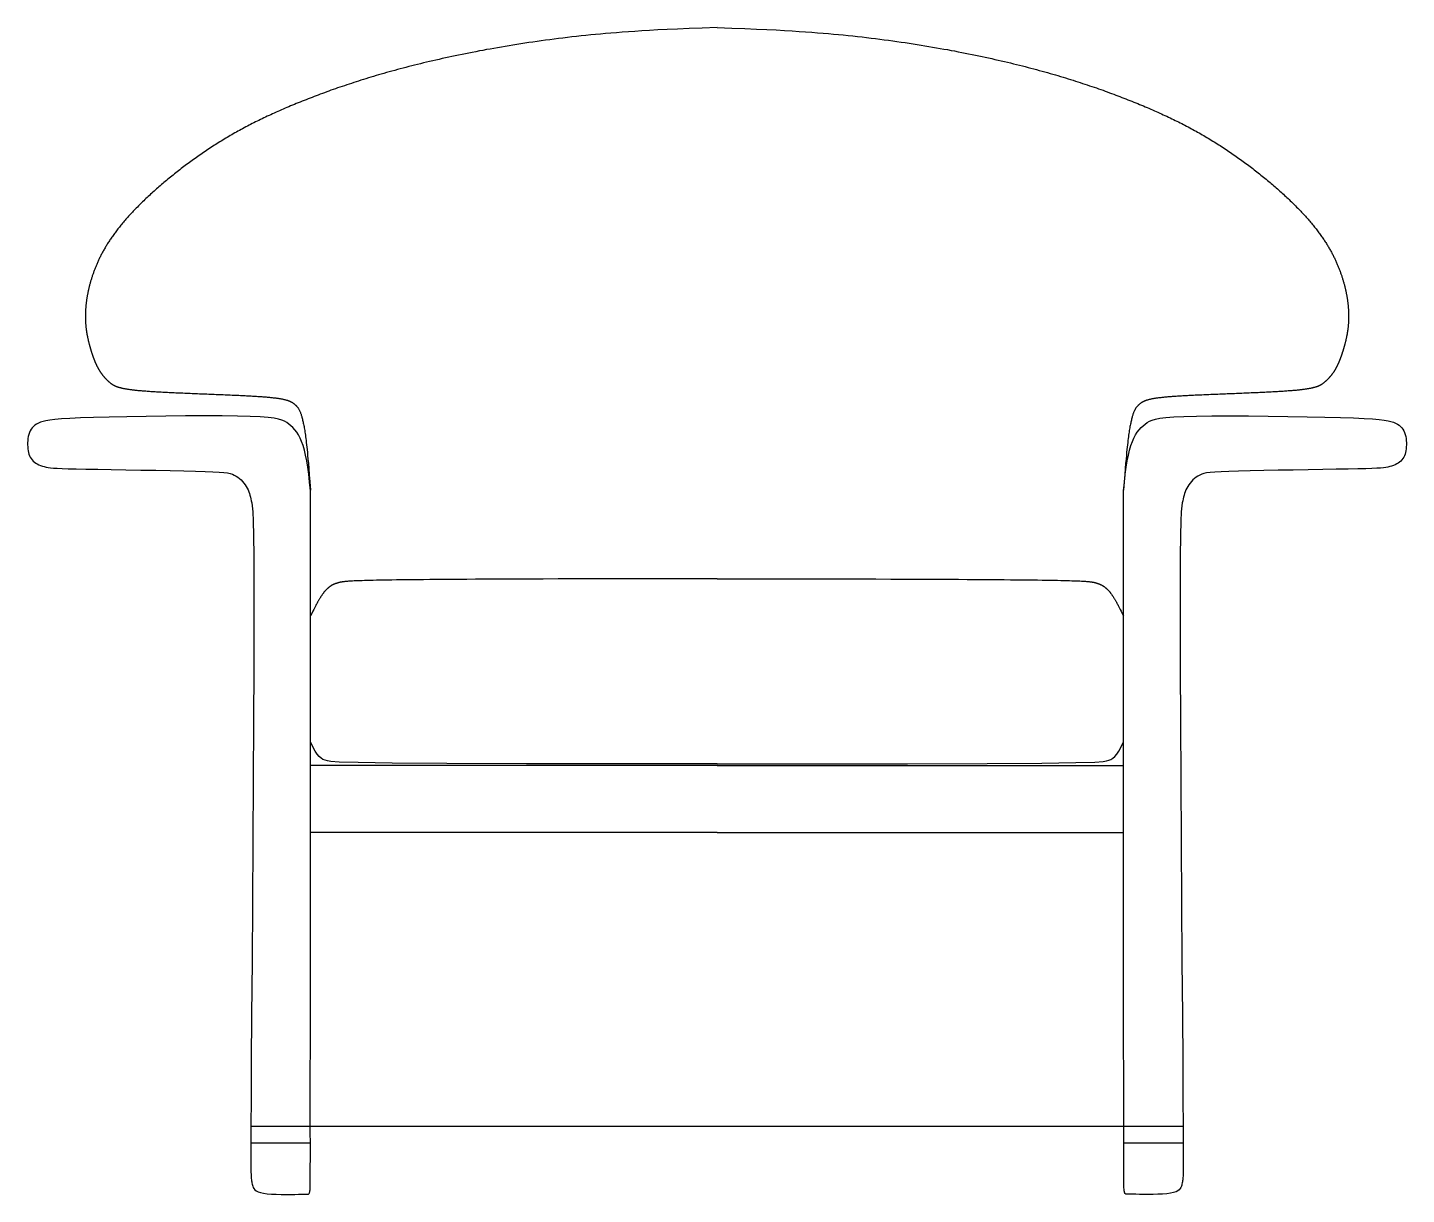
# Model space of a CAD drawing. Header units: millimetres. Extents: x 421 to 3085, y -1408 to 277.
# Drawn here: x 1976.9 to 2074.5, y -411.7 to -329.2 of the extents above; entities that cross this region are included whole.
import ezdxf

# ---------------------------------------------------------------- set-up
doc = ezdxf.new("R2010")
doc.units = ezdxf.units.MM

msp = doc.modelspace()

# ---------------------------------------------------------------- linework, layer by layer
at = {"color": 18, "true_color": 0x000000}
for p, q in [((2058.733, -406.943), (1992.712, -406.943)), ((1992.711, -408.091), (1996.923, -408.091)), ((2054.522, -408.091), (2058.734, -408.091))]:
    msp.add_line(p, q, dxfattribs=at)
at = {"color": 18, "linetype": 'Continuous', "true_color": 0x000000}
for points in [[(2025.717, -329.156), (2024.672, -329.19), (2023.742, -329.223), (2022.917, -329.257), (2022.182, -329.291), (2021.526, -329.324), (2020.937, -329.357), (2020.401, -329.39), (2019.908, -329.423), (2019.446, -329.455), (2019.011, -329.487), (2018.598, -329.518), (2018.206, -329.55), (2017.831, -329.582), (2017.47, -329.614), (2017.119, -329.647), (2016.776, -329.68), (2016.437, -329.714), (2016.103, -329.749), (2015.773, -329.785), (2015.447, -329.821), (2015.124, -329.859), (2014.806, -329.896), (2014.492, -329.935), (2014.181, -329.974), (2013.874, -330.014), (2013.57, -330.054), (2013.27, -330.095), (2012.974, -330.137), (2012.681, -330.179), (2012.391, -330.222), (2012.104, -330.265), (2011.821, -330.308), (2011.54, -330.352), (2011.263, -330.397), (2010.988, -330.442), (2010.716, -330.487), (2010.448, -330.532), (2010.182, -330.579), (2009.918, -330.625), (2009.657, -330.672), (2009.399, -330.718), (2009.143, -330.766), (2008.89, -330.813), (2008.639, -330.861), (2008.391, -330.909), (2008.145, -330.958), (2007.901, -331.006), (2007.66, -331.055), (2007.421, -331.104), (2007.184, -331.153), (2006.949, -331.203), (2006.717, -331.253), (2006.487, -331.303), (2006.259, -331.353), (2006.033, -331.403), (2005.81, -331.454), (2005.588, -331.505), (2005.369, -331.556), (2005.152, -331.607), (2004.936, -331.659), (2004.723, -331.71), (2004.512, -331.762), (2004.303, -331.814), (2004.096, -331.866), (2003.891, -331.919), (2003.687, -331.971), (2003.486, -332.024), (2003.286, -332.076), (2003.089, -332.129), (2002.893, -332.182), (2002.699, -332.236), (2002.507, -332.289), (2002.317, -332.342), (2002.128, -332.396), (2001.941, -332.45), (2001.756, -332.504), (2001.573, -332.557), (2001.391, -332.612), (2001.211, -332.666), (2001.033, -332.72), (2000.856, -332.774), (2000.681, -332.829), (2000.507, -332.883), (2000.335, -332.938), (2000.164, -332.992), (1999.995, -333.047), (1999.828, -333.102), (1999.662, -333.157), (1999.497, -333.212), (1999.334, -333.267), (1999.172, -333.322), (1999.012, -333.377), (1998.853, -333.432), (1998.695, -333.487), (1998.539, -333.542), (1998.383, -333.597), (1998.23, -333.652), (1998.077, -333.708), (1997.926, -333.763), (1997.776, -333.818), (1997.627, -333.873), (1997.479, -333.929), (1997.332, -333.984), (1997.187, -334.039), (1997.042, -334.094), (1996.899, -334.15), (1996.757, -334.205), (1996.616, -334.26), (1996.476, -334.315), (1996.337, -334.371), (1996.199, -334.426), (1996.062, -334.481), (1995.926, -334.537), (1995.791, -334.592), (1995.657, -334.648), (1995.524, -334.703), (1995.392, -334.759), (1995.26, -334.815), (1995.13, -334.87), (1995.001, -334.926), (1994.872, -334.982), (1994.744, -335.038), (1994.618, -335.094), (1994.492, -335.151), (1994.367, -335.207), (1994.242, -335.264), (1994.119, -335.32), (1993.996, -335.377), (1993.874, -335.434), (1993.753, -335.491), (1993.632, -335.549), (1993.512, -335.606), (1993.393, -335.664), (1993.275, -335.722), (1993.157, -335.78), (1993.04, -335.838), (1992.924, -335.897), (1992.808, -335.955), (1992.693, -336.014), (1992.579, -336.073), (1992.465, -336.133), (1992.352, -336.192), (1992.239, -336.252), (1992.127, -336.312), (1992.015, -336.373), (1991.904, -336.433), (1991.794, -336.494), (1991.684, -336.555), (1991.574, -336.617), (1991.465, -336.679), (1991.357, -336.741), (1991.249, -336.803), (1991.141, -336.866), (1991.034, -336.929), (1990.927, -336.993), (1990.82, -337.057), (1990.714, -337.121), (1990.608, -337.185), (1990.503, -337.25), (1990.398, -337.315), (1990.293, -337.381), (1990.189, -337.447), (1990.085, -337.513), (1989.981, -337.58), (1989.877, -337.647), (1989.774, -337.715), (1989.671, -337.783), (1989.568, -337.851), (1989.466, -337.92), (1989.364, -337.989), (1989.262, -338.059), (1989.16, -338.129), (1989.059, -338.199), (1988.957, -338.27), (1988.857, -338.341), (1988.756, -338.412), (1988.656, -338.484), (1988.556, -338.556), (1988.456, -338.628), (1988.357, -338.701), (1988.258, -338.774), (1988.16, -338.847), (1988.062, -338.921), (1987.964, -338.994), (1987.867, -339.068), (1987.77, -339.142), (1987.673, -339.217), (1987.577, -339.291), (1987.482, -339.366), (1987.387, -339.441), (1987.292, -339.516), (1987.198, -339.592), (1987.105, -339.667), (1987.012, -339.743), (1986.919, -339.818), (1986.827, -339.894), (1986.736, -339.97), (1986.645, -340.046), (1986.555, -340.122), (1986.465, -340.198), (1986.376, -340.274), (1986.288, -340.35), (1986.2, -340.426), (1986.113, -340.502), (1986.026, -340.578), (1985.941, -340.654), (1985.856, -340.73), (1985.771, -340.806), (1985.688, -340.882), (1985.605, -340.958), (1985.522, -341.034), (1985.441, -341.109), (1985.36, -341.185), (1985.28, -341.26), (1985.201, -341.335), (1985.123, -341.411), (1985.045, -341.486), (1984.969, -341.56), (1984.893, -341.635), (1984.818, -341.709), (1984.744, -341.783), (1984.67, -341.857), (1984.598, -341.931), (1984.527, -342.004), (1984.456, -342.078), (1984.386, -342.151), (1984.318, -342.223), (1984.25, -342.296), (1984.183, -342.368), (1984.117, -342.439), (1984.052, -342.511), (1983.988, -342.582), (1983.925, -342.653), (1983.863, -342.723), (1983.802, -342.793), (1983.742, -342.863), (1983.683, -342.932), (1983.625, -343.001), (1983.568, -343.07), (1983.512, -343.138), (1983.456, -343.206), (1983.402, -343.274), (1983.348, -343.341), (1983.296, -343.408), (1983.244, -343.475), (1983.193, -343.541), (1983.143, -343.607), (1983.094, -343.673), (1983.046, -343.739), (1982.999, -343.804), (1982.952, -343.868), (1982.906, -343.933), (1982.861, -343.997), (1982.817, -344.061), (1982.774, -344.125), (1982.731, -344.188), (1982.69, -344.251), (1982.649, -344.314), (1982.608, -344.376), (1982.569, -344.439), (1982.53, -344.501), (1982.492, -344.562), (1982.454, -344.624), (1982.418, -344.685), (1982.382, -344.746), (1982.347, -344.806), (1982.312, -344.867), (1982.278, -344.927), (1982.245, -344.987), (1982.212, -345.046), (1982.18, -345.106), (1982.149, -345.165), (1982.118, -345.224), (1982.088, -345.283), (1982.058, -345.341), (1982.029, -345.399), (1982.001, -345.457), (1981.973, -345.515), (1981.945, -345.573), (1981.919, -345.63), (1981.892, -345.688), (1981.866, -345.744), (1981.841, -345.801), (1981.817, -345.858), (1981.792, -345.914), (1981.769, -345.97), (1981.745, -346.026), (1981.722, -346.082), (1981.7, -346.138), (1981.678, -346.193), (1981.657, -346.249), (1981.635, -346.304), (1981.615, -346.359), (1981.595, -346.414), (1981.575, -346.468), (1981.555, -346.523), (1981.536, -346.577), (1981.517, -346.631), (1981.499, -346.685), (1981.481, -346.739), (1981.463, -346.792), (1981.446, -346.846), (1981.429, -346.899), (1981.413, -346.952), (1981.397, -347.005), (1981.381, -347.058), (1981.365, -347.111), (1981.35, -347.163), (1981.336, -347.215), (1981.321, -347.267), (1981.307, -347.319), (1981.293, -347.371), (1981.28, -347.423), (1981.267, -347.474), (1981.254, -347.525), (1981.242, -347.576), (1981.229, -347.627), (1981.218, -347.678), (1981.206, -347.728), (1981.195, -347.778), (1981.184, -347.828), (1981.174, -347.878), (1981.164, -347.928), (1981.154, -347.977), (1981.144, -348.027), (1981.135, -348.076), (1981.126, -348.125), (1981.118, -348.173), (1981.109, -348.222), (1981.101, -348.27), (1981.093, -348.318), (1981.086, -348.366), (1981.079, -348.413), (1981.072, -348.461), (1981.065, -348.508), (1981.059, -348.555), (1981.053, -348.601), (1981.048, -348.648), (1981.042, -348.694), (1981.037, -348.74), (1981.032, -348.786), (1981.028, -348.832), (1981.023, -348.877), (1981.019, -348.922), (1981.015, -348.967), (1981.012, -349.012), (1981.009, -349.056), (1981.006, -349.101), (1981.003, -349.145), (1981, -349.188), (1980.998, -349.232), (1980.996, -349.275), (1980.995, -349.318), (1980.993, -349.361), (1980.992, -349.403), (1980.991, -349.446), (1980.99, -349.488), (1980.99, -349.529), (1980.989, -349.571), (1980.989, -349.612), (1980.99, -349.653), (1980.99, -349.694), (1980.991, -349.734), (1980.992, -349.775), (1980.993, -349.815), (1980.994, -349.854), (1980.996, -349.894), (1980.997, -349.933), (1980.999, -349.972), (1981.002, -350.011), (1981.004, -350.049), (1981.006, -350.088), (1981.009, -350.126), (1981.012, -350.164), (1981.015, -350.201), (1981.019, -350.239), (1981.022, -350.276), (1981.026, -350.313), (1981.03, -350.349), (1981.034, -350.386), (1981.038, -350.422), (1981.042, -350.458), (1981.047, -350.494), (1981.051, -350.529), (1981.056, -350.564), (1981.061, -350.599), (1981.066, -350.634), (1981.071, -350.669), (1981.077, -350.704), (1981.082, -350.738), (1981.088, -350.772), (1981.093, -350.806), (1981.099, -350.839), (1981.105, -350.873), (1981.111, -350.906), (1981.118, -350.939), (1981.124, -350.972), (1981.13, -351.004), (1981.137, -351.037), (1981.143, -351.069), (1981.15, -351.101), (1981.157, -351.133), (1981.164, -351.164), (1981.171, -351.196), (1981.178, -351.227), (1981.185, -351.258), (1981.192, -351.289), (1981.199, -351.32), (1981.207, -351.351), (1981.214, -351.381), (1981.222, -351.411), (1981.229, -351.441), (1981.237, -351.471), (1981.244, -351.501), (1981.252, -351.53), (1981.26, -351.559), (1981.268, -351.589), (1981.275, -351.618), (1981.283, -351.646), (1981.291, -351.675), (1981.299, -351.704), (1981.307, -351.732), (1981.315, -351.76), (1981.323, -351.788), (1981.331, -351.816), (1981.339, -351.844), (1981.347, -351.871), (1981.355, -351.899), (1981.363, -351.926), (1981.371, -351.953), (1981.379, -351.98), (1981.387, -352.007), (1981.395, -352.034), (1981.403, -352.06), (1981.411, -352.086), (1981.419, -352.113), (1981.428, -352.139), (1981.436, -352.165), (1981.444, -352.191), (1981.452, -352.216), (1981.461, -352.242), (1981.469, -352.267), (1981.477, -352.292), (1981.486, -352.317), (1981.494, -352.342), (1981.503, -352.367), (1981.511, -352.392), (1981.52, -352.416), (1981.528, -352.441), (1981.537, -352.465), (1981.546, -352.489), (1981.554, -352.513), (1981.563, -352.537), (1981.572, -352.561), (1981.581, -352.585), (1981.59, -352.608), (1981.599, -352.631), (1981.608, -352.655), (1981.617, -352.678), (1981.626, -352.701), (1981.635, -352.724), (1981.644, -352.746), (1981.654, -352.769), (1981.663, -352.791), (1981.672, -352.814), (1981.682, -352.836), (1981.691, -352.858), (1981.701, -352.88), (1981.71, -352.902), (1981.72, -352.924), (1981.73, -352.945), (1981.74, -352.967), (1981.75, -352.988), (1981.76, -353.01), (1981.77, -353.031), (1981.78, -353.052), (1981.79, -353.073), (1981.8, -353.094), (1981.811, -353.114), (1981.821, -353.135), (1981.832, -353.155), (1981.842, -353.176), (1981.853, -353.196), (1981.864, -353.216), (1981.874, -353.236), (1981.885, -353.256), (1981.896, -353.276), (1981.907, -353.296), (1981.918, -353.316), (1981.93, -353.335), (1981.941, -353.355), (1981.952, -353.374), (1981.964, -353.393), (1981.976, -353.412), (1981.987, -353.431), (1981.999, -353.45), (1982.011, -353.469), (1982.023, -353.488), (1982.035, -353.506), (1982.047, -353.525), (1982.059, -353.543), (1982.071, -353.562), (1982.084, -353.58), (1982.096, -353.598), (1982.109, -353.616), (1982.121, -353.634), (1982.134, -353.651), (1982.147, -353.669), (1982.159, -353.686), (1982.172, -353.704), (1982.185, -353.721), (1982.198, -353.738), (1982.212, -353.755), (1982.225, -353.772), (1982.238, -353.789), (1982.251, -353.806), (1982.265, -353.822), (1982.278, -353.839), (1982.292, -353.855), (1982.306, -353.872), (1982.32, -353.888), (1982.333, -353.904), (1982.347, -353.92), (1982.361, -353.935), (1982.375, -353.951), (1982.39, -353.967), (1982.404, -353.982), (1982.418, -353.997), (1982.433, -354.013), (1982.447, -354.028), (1982.462, -354.043), (1982.476, -354.058), (1982.491, -354.072), (1982.506, -354.087), (1982.52, -354.101), (1982.535, -354.116), (1982.55, -354.13), (1982.565, -354.144), (1982.58, -354.158), (1982.595, -354.172), (1982.611, -354.186), (1982.626, -354.199), (1982.641, -354.213), (1982.657, -354.226), (1982.672, -354.239), (1982.688, -354.252), (1982.704, -354.265), (1982.719, -354.278), (1982.735, -354.291), (1982.751, -354.304), (1982.767, -354.316), (1982.783, -354.328), (1982.8, -354.341), (1982.816, -354.353), (1982.833, -354.365), (1982.849, -354.377), (1982.867, -354.388), (1982.884, -354.4), (1982.901, -354.411), (1982.919, -354.423), (1982.938, -354.434), (1982.956, -354.445), (1982.975, -354.456), (1982.995, -354.467), (1983.015, -354.478), (1983.035, -354.488), (1983.057, -354.499), (1983.078, -354.509), (1983.101, -354.52), (1983.124, -354.53), (1983.148, -354.54), (1983.172, -354.55), (1983.197, -354.56), (1983.224, -354.57), (1983.251, -354.579), (1983.278, -354.589), (1983.307, -354.598), (1983.337, -354.608), (1983.368, -354.617), (1983.4, -354.626), (1983.433, -354.635), (1983.467, -354.644), (1983.502, -354.653), (1983.538, -354.662), (1983.576, -354.671), (1983.614, -354.679), (1983.654, -354.688), (1983.696, -354.696), (1983.739, -354.705), (1983.783, -354.713), (1983.828, -354.721), (1983.875, -354.729), (1983.924, -354.737), (1983.974, -354.745), (1984.026, -354.753), (1984.079, -354.76), (1984.134, -354.768), (1984.191, -354.776), (1984.249, -354.783), (1984.309, -354.791), (1984.371, -354.798), (1984.435, -354.805), (1984.501, -354.812), (1984.568, -354.819), (1984.637, -354.826), (1984.709, -354.833), (1984.782, -354.84), (1984.858, -354.847), (1984.935, -354.854), (1985.015, -354.861), (1985.097, -354.867), (1985.181, -354.874), (1985.267, -354.88), (1985.355, -354.887), (1985.445, -354.893), (1985.538, -354.899), (1985.633, -354.906), (1985.73, -354.912), (1985.829, -354.918), (1985.93, -354.924), (1986.033, -354.93), (1986.138, -354.936), (1986.245, -354.942), (1986.354, -354.948), (1986.465, -354.954), (1986.577, -354.96), (1986.691, -354.966), (1986.806, -354.971), (1986.923, -354.977), (1987.041, -354.983), (1987.161, -354.988), (1987.282, -354.994), (1987.404, -354.999), (1987.527, -355.005), (1987.652, -355.01), (1987.777, -355.016), (1987.903, -355.021), (1988.03, -355.027), (1988.158, -355.032), (1988.286, -355.037), (1988.415, -355.043), (1988.544, -355.048), (1988.674, -355.053), (1988.805, -355.059), (1988.935, -355.064), (1989.066, -355.069), (1989.197, -355.075), (1989.328, -355.08), (1989.459, -355.085), (1989.59, -355.09), (1989.721, -355.096), (1989.851, -355.101), (1989.982, -355.106), (1990.111, -355.111), (1990.241, -355.117), (1990.37, -355.122), (1990.498, -355.127), (1990.626, -355.132), (1990.753, -355.138), (1990.879, -355.143), (1991.004, -355.148), (1991.128, -355.154), (1991.252, -355.159), (1991.374, -355.164), (1991.495, -355.17), (1991.614, -355.175), (1991.733, -355.181), (1991.85, -355.186), (1991.965, -355.192), (1992.079, -355.197), (1992.191, -355.203), (1992.302, -355.208), (1992.411, -355.214), (1992.518, -355.22), (1992.623, -355.225), (1992.726, -355.231), (1992.827, -355.237), (1992.926, -355.243), (1993.023, -355.249), (1993.118, -355.255), (1993.211, -355.261), (1993.301, -355.267), (1993.389, -355.273), (1993.475, -355.279), (1993.559, -355.285), (1993.641, -355.291), (1993.721, -355.298), (1993.798, -355.304), (1993.874, -355.311), (1993.947, -355.317), (1994.019, -355.324), (1994.088, -355.331), (1994.156, -355.338), (1994.221, -355.344), (1994.285, -355.352), (1994.347, -355.359), (1994.407, -355.366), (1994.466, -355.373), (1994.522, -355.381), (1994.577, -355.388), (1994.631, -355.396), (1994.683, -355.404), (1994.733, -355.412), (1994.782, -355.42), (1994.829, -355.428), (1994.875, -355.437), (1994.919, -355.445), (1994.962, -355.454), (1995.004, -355.463), (1995.044, -355.472), (1995.083, -355.481), (1995.121, -355.49), (1995.157, -355.5), (1995.193, -355.509), (1995.227, -355.519), (1995.26, -355.529), (1995.292, -355.539), (1995.324, -355.55), (1995.354, -355.56), (1995.383, -355.571), (1995.411, -355.582), (1995.439, -355.593), (1995.465, -355.604), (1995.491, -355.616), (1995.516, -355.628), (1995.54, -355.64), (1995.564, -355.652), (1995.587, -355.664), (1995.609, -355.677), (1995.631, -355.69), (1995.652, -355.703), (1995.673, -355.716), (1995.693, -355.73), (1995.713, -355.744), (1995.732, -355.758), (1995.751, -355.772), (1995.77, -355.787), (1995.788, -355.802), (1995.807, -355.817), (1995.824, -355.832), (1995.842, -355.848), (1995.86, -355.864), (1995.877, -355.881), (1995.894, -355.898), (1995.912, -355.915), (1995.929, -355.933), (1995.946, -355.951), (1995.963, -355.97), (1995.98, -355.99), (1995.997, -356.011), (1996.013, -356.032), (1996.03, -356.055), (1996.047, -356.079), (1996.064, -356.104), (1996.08, -356.13), (1996.097, -356.157), (1996.114, -356.186), (1996.13, -356.217), (1996.147, -356.249), (1996.163, -356.283), (1996.18, -356.319), (1996.196, -356.357), (1996.213, -356.397), (1996.229, -356.439), (1996.246, -356.484), (1996.262, -356.531), (1996.278, -356.58), (1996.295, -356.632), (1996.311, -356.687), (1996.327, -356.744), (1996.343, -356.805), (1996.36, -356.868), (1996.376, -356.934), (1996.392, -357.004), (1996.408, -357.077), (1996.424, -357.153), (1996.44, -357.233), (1996.456, -357.316), (1996.472, -357.403), (1996.488, -357.494), (1996.504, -357.589), (1996.52, -357.687), (1996.536, -357.79), (1996.552, -357.897), (1996.568, -358.008), (1996.584, -358.126), (1996.6, -358.25), (1996.617, -358.382), (1996.634, -358.525), (1996.651, -358.679), (1996.67, -358.846), (1996.689, -359.027), (1996.709, -359.224), (1996.731, -359.448), (1996.754, -359.708), (1996.781, -360.014), (1996.811, -360.377), (1996.845, -360.806), (1996.883, -361.314), (1996.927, -361.908)], [(2025.717, -329.156), (2026.762, -329.19), (2027.691, -329.223), (2028.517, -329.257), (2029.251, -329.291), (2029.907, -329.324), (2030.497, -329.357), (2031.032, -329.39), (2031.525, -329.423), (2031.987, -329.455), (2032.423, -329.487), (2032.835, -329.518), (2033.227, -329.55), (2033.602, -329.582), (2033.963, -329.614), (2034.314, -329.647), (2034.658, -329.68), (2034.996, -329.714), (2035.33, -329.749), (2035.661, -329.785), (2035.987, -329.821), (2036.309, -329.859), (2036.627, -329.896), (2036.942, -329.935), (2037.252, -329.974), (2037.56, -330.014), (2037.863, -330.054), (2038.163, -330.095), (2038.46, -330.137), (2038.753, -330.179), (2039.043, -330.222), (2039.329, -330.265), (2039.613, -330.308), (2039.893, -330.352), (2040.171, -330.397), (2040.445, -330.442), (2040.717, -330.487), (2040.986, -330.532), (2041.252, -330.579), (2041.515, -330.625), (2041.776, -330.672), (2042.034, -330.718), (2042.29, -330.766), (2042.543, -330.813), (2042.794, -330.861), (2043.043, -330.909), (2043.289, -330.958), (2043.532, -331.006), (2043.774, -331.055), (2044.013, -331.104), (2044.25, -331.153), (2044.484, -331.203), (2044.716, -331.253), (2044.946, -331.303), (2045.174, -331.353), (2045.4, -331.403), (2045.624, -331.454), (2045.845, -331.505), (2046.064, -331.556), (2046.282, -331.607), (2046.497, -331.659), (2046.71, -331.71), (2046.921, -331.762), (2047.13, -331.814), (2047.338, -331.866), (2047.543, -331.919), (2047.746, -331.971), (2047.947, -332.024), (2048.147, -332.076), (2048.344, -332.129), (2048.54, -332.182), (2048.734, -332.236), (2048.926, -332.289), (2049.117, -332.342), (2049.305, -332.396), (2049.492, -332.45), (2049.677, -332.504), (2049.86, -332.557), (2050.042, -332.612), (2050.222, -332.666), (2050.401, -332.72), (2050.577, -332.774), (2050.753, -332.829), (2050.926, -332.883), (2051.098, -332.938), (2051.269, -332.992), (2051.438, -333.047), (2051.605, -333.102), (2051.771, -333.157), (2051.936, -333.212), (2052.099, -333.267), (2052.261, -333.322), (2052.422, -333.377), (2052.581, -333.432), (2052.738, -333.487), (2052.895, -333.542), (2053.05, -333.597), (2053.204, -333.652), (2053.356, -333.708), (2053.508, -333.763), (2053.658, -333.818), (2053.807, -333.873), (2053.954, -333.929), (2054.101, -333.984), (2054.247, -334.039), (2054.391, -334.094), (2054.534, -334.15), (2054.676, -334.205), (2054.817, -334.26), (2054.957, -334.315), (2055.096, -334.371), (2055.234, -334.426), (2055.371, -334.481), (2055.507, -334.537), (2055.642, -334.592), (2055.776, -334.648), (2055.91, -334.703), (2056.042, -334.759), (2056.173, -334.815), (2056.303, -334.87), (2056.433, -334.926), (2056.561, -334.982), (2056.689, -335.038), (2056.816, -335.094), (2056.942, -335.151), (2057.067, -335.207), (2057.191, -335.264), (2057.315, -335.32), (2057.437, -335.377), (2057.559, -335.434), (2057.681, -335.491), (2057.801, -335.549), (2057.921, -335.606), (2058.04, -335.664), (2058.158, -335.722), (2058.276, -335.78), (2058.393, -335.838), (2058.509, -335.897), (2058.625, -335.955), (2058.74, -336.014), (2058.854, -336.073), (2058.968, -336.133), (2059.081, -336.192), (2059.194, -336.252), (2059.306, -336.312), (2059.418, -336.373), (2059.529, -336.433), (2059.639, -336.494), (2059.749, -336.555), (2059.859, -336.617), (2059.968, -336.679), (2060.077, -336.741), (2060.185, -336.803), (2060.292, -336.866), (2060.4, -336.929), (2060.507, -336.993), (2060.613, -337.057), (2060.719, -337.121), (2060.825, -337.185), (2060.93, -337.25), (2061.035, -337.315), (2061.14, -337.381), (2061.244, -337.447), (2061.349, -337.513), (2061.452, -337.58), (2061.556, -337.647), (2061.659, -337.715), (2061.762, -337.783), (2061.865, -337.851), (2061.967, -337.92), (2062.07, -337.989), (2062.172, -338.059), (2062.273, -338.129), (2062.375, -338.199), (2062.476, -338.27), (2062.577, -338.341), (2062.677, -338.412), (2062.777, -338.484), (2062.877, -338.556), (2062.977, -338.628), (2063.076, -338.701), (2063.175, -338.774), (2063.274, -338.847), (2063.372, -338.921), (2063.469, -338.994), (2063.567, -339.068), (2063.663, -339.142), (2063.76, -339.217), (2063.856, -339.291), (2063.951, -339.366), (2064.046, -339.441), (2064.141, -339.516), (2064.235, -339.592), (2064.329, -339.667), (2064.422, -339.743), (2064.514, -339.818), (2064.606, -339.894), (2064.697, -339.97), (2064.788, -340.046), (2064.879, -340.122), (2064.968, -340.198), (2065.057, -340.274), (2065.146, -340.35), (2065.233, -340.426), (2065.32, -340.502), (2065.407, -340.578), (2065.493, -340.654), (2065.578, -340.73), (2065.662, -340.806), (2065.746, -340.882), (2065.829, -340.958), (2065.911, -341.034), (2065.992, -341.109), (2066.073, -341.185), (2066.153, -341.26), (2066.232, -341.335), (2066.31, -341.411), (2066.388, -341.486), (2066.465, -341.56), (2066.54, -341.635), (2066.615, -341.709), (2066.69, -341.783), (2066.763, -341.857), (2066.835, -341.931), (2066.907, -342.004), (2066.977, -342.078), (2067.047, -342.151), (2067.116, -342.223), (2067.183, -342.296), (2067.25, -342.368), (2067.316, -342.439), (2067.381, -342.511), (2067.445, -342.582), (2067.508, -342.653), (2067.57, -342.723), (2067.631, -342.793), (2067.691, -342.863), (2067.75, -342.932), (2067.808, -343.001), (2067.865, -343.07), (2067.922, -343.138), (2067.977, -343.206), (2068.031, -343.274), (2068.085, -343.341), (2068.138, -343.408), (2068.189, -343.475), (2068.24, -343.541), (2068.29, -343.607), (2068.339, -343.673), (2068.387, -343.739), (2068.435, -343.804), (2068.481, -343.868), (2068.527, -343.933), (2068.572, -343.997), (2068.616, -344.061), (2068.659, -344.125), (2068.702, -344.188), (2068.744, -344.251), (2068.785, -344.314), (2068.825, -344.376), (2068.865, -344.439), (2068.903, -344.501), (2068.941, -344.562), (2068.979, -344.624), (2069.015, -344.685), (2069.051, -344.746), (2069.087, -344.806), (2069.121, -344.867), (2069.155, -344.927), (2069.189, -344.987), (2069.221, -345.046), (2069.253, -345.106), (2069.285, -345.165), (2069.315, -345.224), (2069.346, -345.283), (2069.375, -345.341), (2069.404, -345.399), (2069.433, -345.457), (2069.461, -345.515), (2069.488, -345.573), (2069.515, -345.63), (2069.541, -345.688), (2069.567, -345.744), (2069.592, -345.801), (2069.617, -345.858), (2069.641, -345.914), (2069.665, -345.97), (2069.688, -346.026), (2069.711, -346.082), (2069.733, -346.138), (2069.755, -346.193), (2069.777, -346.249), (2069.798, -346.304), (2069.818, -346.359), (2069.839, -346.414), (2069.859, -346.468), (2069.878, -346.523), (2069.897, -346.577), (2069.916, -346.631), (2069.934, -346.685), (2069.952, -346.739), (2069.97, -346.792), (2069.987, -346.846), (2070.004, -346.899), (2070.02, -346.952), (2070.037, -347.005), (2070.052, -347.058), (2070.068, -347.111), (2070.083, -347.163), (2070.098, -347.215), (2070.112, -347.267), (2070.126, -347.319), (2070.14, -347.371), (2070.153, -347.423), (2070.167, -347.474), (2070.179, -347.525), (2070.192, -347.576), (2070.204, -347.627), (2070.216, -347.678), (2070.227, -347.728), (2070.238, -347.778), (2070.249, -347.828), (2070.259, -347.878), (2070.27, -347.928), (2070.279, -347.977), (2070.289, -348.027), (2070.298, -348.076), (2070.307, -348.125), (2070.316, -348.173), (2070.324, -348.222), (2070.332, -348.27), (2070.34, -348.318), (2070.347, -348.366), (2070.354, -348.413), (2070.361, -348.461), (2070.368, -348.508), (2070.374, -348.555), (2070.38, -348.601), (2070.386, -348.648), (2070.391, -348.694), (2070.396, -348.74), (2070.401, -348.786), (2070.406, -348.832), (2070.41, -348.877), (2070.414, -348.922), (2070.418, -348.967), (2070.421, -349.012), (2070.425, -349.056), (2070.428, -349.101), (2070.43, -349.145), (2070.433, -349.188), (2070.435, -349.232), (2070.437, -349.275), (2070.439, -349.318), (2070.44, -349.361), (2070.441, -349.403), (2070.442, -349.446), (2070.443, -349.488), (2070.444, -349.529), (2070.444, -349.571), (2070.444, -349.612), (2070.444, -349.653), (2070.443, -349.694), (2070.442, -349.734), (2070.442, -349.775), (2070.44, -349.815), (2070.439, -349.854), (2070.438, -349.894), (2070.436, -349.933), (2070.434, -349.972), (2070.432, -350.011), (2070.429, -350.049), (2070.427, -350.088), (2070.424, -350.126), (2070.421, -350.164), (2070.418, -350.201), (2070.415, -350.239), (2070.411, -350.276), (2070.408, -350.313), (2070.404, -350.349), (2070.4, -350.386), (2070.396, -350.422), (2070.391, -350.458), (2070.387, -350.494), (2070.382, -350.529), (2070.377, -350.564), (2070.372, -350.599), (2070.367, -350.634), (2070.362, -350.669), (2070.357, -350.704), (2070.351, -350.738), (2070.346, -350.772), (2070.34, -350.806), (2070.334, -350.839), (2070.328, -350.873), (2070.322, -350.906), (2070.316, -350.939), (2070.309, -350.972), (2070.303, -351.004), (2070.297, -351.037), (2070.29, -351.069), (2070.283, -351.101), (2070.276, -351.133), (2070.269, -351.164), (2070.263, -351.196), (2070.255, -351.227), (2070.248, -351.258), (2070.241, -351.289), (2070.234, -351.32), (2070.226, -351.351), (2070.219, -351.381), (2070.212, -351.411), (2070.204, -351.441), (2070.197, -351.471), (2070.189, -351.501), (2070.181, -351.53), (2070.174, -351.559), (2070.166, -351.589), (2070.158, -351.618), (2070.15, -351.646), (2070.142, -351.675), (2070.134, -351.704), (2070.127, -351.732), (2070.119, -351.76), (2070.111, -351.788), (2070.103, -351.816), (2070.095, -351.844), (2070.087, -351.871), (2070.079, -351.899), (2070.071, -351.926), (2070.063, -351.953), (2070.055, -351.98), (2070.046, -352.007), (2070.038, -352.034), (2070.03, -352.06), (2070.022, -352.086), (2070.014, -352.113), (2070.006, -352.139), (2069.997, -352.165), (2069.989, -352.191), (2069.981, -352.216), (2069.973, -352.242), (2069.964, -352.267), (2069.956, -352.292), (2069.947, -352.317), (2069.939, -352.342), (2069.931, -352.367), (2069.922, -352.392), (2069.913, -352.416), (2069.905, -352.441), (2069.896, -352.465), (2069.888, -352.489), (2069.879, -352.513), (2069.87, -352.537), (2069.861, -352.561), (2069.852, -352.585), (2069.844, -352.608), (2069.835, -352.631), (2069.826, -352.655), (2069.816, -352.678), (2069.807, -352.701), (2069.798, -352.724), (2069.789, -352.746), (2069.78, -352.769), (2069.77, -352.791), (2069.761, -352.814), (2069.752, -352.836), (2069.742, -352.858), (2069.732, -352.88), (2069.723, -352.902), (2069.713, -352.924), (2069.703, -352.945), (2069.693, -352.967), (2069.684, -352.988), (2069.674, -353.01), (2069.664, -353.031), (2069.653, -353.052), (2069.643, -353.073), (2069.633, -353.094), (2069.623, -353.114), (2069.612, -353.135), (2069.602, -353.155), (2069.591, -353.176), (2069.58, -353.196), (2069.57, -353.216), (2069.559, -353.236), (2069.548, -353.256), (2069.537, -353.276), (2069.526, -353.296), (2069.515, -353.316), (2069.504, -353.335), (2069.492, -353.355), (2069.481, -353.374), (2069.469, -353.393), (2069.458, -353.412), (2069.446, -353.431), (2069.434, -353.45), (2069.422, -353.469), (2069.411, -353.488), (2069.399, -353.506), (2069.386, -353.525), (2069.374, -353.543), (2069.362, -353.562), (2069.35, -353.58), (2069.337, -353.598), (2069.325, -353.616), (2069.312, -353.634), (2069.299, -353.651), (2069.287, -353.669), (2069.274, -353.686), (2069.261, -353.704), (2069.248, -353.721), (2069.235, -353.738), (2069.222, -353.755), (2069.209, -353.772), (2069.195, -353.789), (2069.182, -353.806), (2069.168, -353.822), (2069.155, -353.839), (2069.141, -353.855), (2069.127, -353.872), (2069.114, -353.888), (2069.1, -353.904), (2069.086, -353.92), (2069.072, -353.935), (2069.058, -353.951), (2069.044, -353.967), (2069.029, -353.982), (2069.015, -353.997), (2069.001, -354.013), (2068.986, -354.028), (2068.972, -354.043), (2068.957, -354.058), (2068.942, -354.072), (2068.928, -354.087), (2068.913, -354.101), (2068.898, -354.116), (2068.883, -354.13), (2068.868, -354.144), (2068.853, -354.158), (2068.838, -354.172), (2068.823, -354.186), (2068.807, -354.199), (2068.792, -354.213), (2068.776, -354.226), (2068.761, -354.239), (2068.745, -354.252), (2068.73, -354.265), (2068.714, -354.278), (2068.698, -354.291), (2068.682, -354.304), (2068.666, -354.316), (2068.65, -354.328), (2068.634, -354.341), (2068.617, -354.353), (2068.601, -354.365), (2068.584, -354.377), (2068.567, -354.388), (2068.549, -354.4), (2068.532, -354.411), (2068.514, -354.423), (2068.496, -354.434), (2068.477, -354.445), (2068.458, -354.456), (2068.438, -354.467), (2068.418, -354.478), (2068.398, -354.488), (2068.377, -354.499), (2068.355, -354.509), (2068.333, -354.52), (2068.309, -354.53), (2068.286, -354.54), (2068.261, -354.55), (2068.236, -354.56), (2068.21, -354.57), (2068.183, -354.579), (2068.155, -354.589), (2068.126, -354.598), (2068.096, -354.608), (2068.065, -354.617), (2068.034, -354.626), (2068.001, -354.635), (2067.967, -354.644), (2067.932, -354.653), (2067.895, -354.662), (2067.858, -354.671), (2067.819, -354.679), (2067.779, -354.688), (2067.737, -354.696), (2067.695, -354.705), (2067.65, -354.713), (2067.605, -354.721), (2067.558, -354.729), (2067.509, -354.737), (2067.459, -354.745), (2067.407, -354.753), (2067.354, -354.76), (2067.299, -354.768), (2067.243, -354.776), (2067.184, -354.783), (2067.124, -354.791), (2067.062, -354.798), (2066.998, -354.805), (2066.933, -354.812), (2066.865, -354.819), (2066.796, -354.826), (2066.724, -354.833), (2066.651, -354.84), (2066.576, -354.847), (2066.498, -354.854), (2066.418, -354.861), (2066.337, -354.867), (2066.253, -354.874), (2066.167, -354.88), (2066.078, -354.887), (2065.988, -354.893), (2065.895, -354.899), (2065.801, -354.906), (2065.704, -354.912), (2065.605, -354.918), (2065.503, -354.924), (2065.4, -354.93), (2065.295, -354.936), (2065.188, -354.942), (2065.079, -354.948), (2064.969, -354.954), (2064.856, -354.96), (2064.743, -354.966), (2064.627, -354.971), (2064.51, -354.977), (2064.392, -354.983), (2064.272, -354.988), (2064.151, -354.994), (2064.029, -354.999), (2063.906, -355.005), (2063.782, -355.01), (2063.656, -355.016), (2063.53, -355.021), (2063.403, -355.027), (2063.276, -355.032), (2063.147, -355.037), (2063.018, -355.043), (2062.889, -355.048), (2062.759, -355.053), (2062.629, -355.059), (2062.498, -355.064), (2062.367, -355.069), (2062.236, -355.075), (2062.105, -355.08), (2061.974, -355.085), (2061.843, -355.09), (2061.713, -355.096), (2061.582, -355.101), (2061.452, -355.106), (2061.322, -355.111), (2061.192, -355.117), (2061.063, -355.122), (2060.935, -355.127), (2060.807, -355.132), (2060.68, -355.138), (2060.554, -355.143), (2060.429, -355.148), (2060.305, -355.154), (2060.182, -355.159), (2060.059, -355.164), (2059.939, -355.17), (2059.819, -355.175), (2059.7, -355.181), (2059.584, -355.186), (2059.468, -355.192), (2059.354, -355.197), (2059.242, -355.203), (2059.131, -355.208), (2059.022, -355.214), (2058.916, -355.22), (2058.81, -355.225), (2058.707, -355.231), (2058.606, -355.237), (2058.507, -355.243), (2058.41, -355.249), (2058.315, -355.255), (2058.223, -355.261), (2058.132, -355.267), (2058.044, -355.273), (2057.958, -355.279), (2057.874, -355.285), (2057.792, -355.291), (2057.713, -355.298), (2057.635, -355.304), (2057.56, -355.311), (2057.486, -355.317), (2057.415, -355.324), (2057.345, -355.331), (2057.278, -355.338), (2057.212, -355.344), (2057.148, -355.352), (2057.086, -355.359), (2057.026, -355.366), (2056.968, -355.373), (2056.911, -355.381), (2056.856, -355.388), (2056.802, -355.396), (2056.751, -355.404), (2056.7, -355.412), (2056.652, -355.42), (2056.604, -355.428), (2056.559, -355.437), (2056.514, -355.445), (2056.471, -355.454), (2056.43, -355.463), (2056.389, -355.472), (2056.35, -355.481), (2056.313, -355.49), (2056.276, -355.5), (2056.241, -355.509), (2056.206, -355.519), (2056.173, -355.529), (2056.141, -355.539), (2056.11, -355.55), (2056.08, -355.56), (2056.05, -355.571), (2056.022, -355.582), (2055.995, -355.593), (2055.968, -355.604), (2055.942, -355.616), (2055.917, -355.628), (2055.893, -355.64), (2055.869, -355.652), (2055.846, -355.664), (2055.824, -355.677), (2055.802, -355.69), (2055.781, -355.703), (2055.76, -355.716), (2055.74, -355.73), (2055.72, -355.744), (2055.701, -355.758), (2055.682, -355.772), (2055.663, -355.787), (2055.645, -355.802), (2055.627, -355.817), (2055.609, -355.832), (2055.591, -355.848), (2055.574, -355.864), (2055.556, -355.881), (2055.539, -355.898), (2055.522, -355.915), (2055.505, -355.933), (2055.488, -355.951), (2055.471, -355.97), (2055.454, -355.99), (2055.437, -356.011), (2055.42, -356.032), (2055.403, -356.055), (2055.386, -356.079), (2055.37, -356.104), (2055.353, -356.13), (2055.336, -356.157), (2055.32, -356.186), (2055.303, -356.217), (2055.287, -356.249), (2055.27, -356.283), (2055.253, -356.319), (2055.237, -356.357), (2055.221, -356.397), (2055.204, -356.439), (2055.188, -356.484), (2055.171, -356.531), (2055.155, -356.58), (2055.139, -356.632), (2055.122, -356.687), (2055.106, -356.744), (2055.09, -356.805), (2055.074, -356.868), (2055.058, -356.934), (2055.041, -357.004), (2055.025, -357.077), (2055.009, -357.153), (2054.993, -357.233), (2054.977, -357.316), (2054.961, -357.403), (2054.945, -357.494), (2054.929, -357.589), (2054.913, -357.687), (2054.897, -357.79), (2054.881, -357.897), (2054.865, -358.008), (2054.849, -358.126), (2054.833, -358.25), (2054.817, -358.382), (2054.8, -358.525), (2054.782, -358.679), (2054.764, -358.846), (2054.745, -359.027), (2054.724, -359.224), (2054.703, -359.448), (2054.679, -359.708), (2054.652, -360.014), (2054.622, -360.377), (2054.588, -360.806), (2054.55, -361.314), (2054.506, -361.908)], [(1996.931, -361.953), (1996.871, -361.336), (1996.807, -360.778), (1996.738, -360.276), (1996.664, -359.825), (1996.585, -359.422), (1996.498, -359.063), (1996.405, -358.744), (1996.305, -358.46), (1996.196, -358.209), (1996.079, -357.987), (1995.956, -357.792), (1995.826, -357.621), (1995.69, -357.47), (1995.549, -357.338), (1995.403, -357.221), (1995.254, -357.117), (1995.096, -357.024), (1994.909, -356.941), (1994.669, -356.868), (1994.349, -356.806), (1993.923, -356.753), (1993.368, -356.711), (1992.657, -356.679), (1991.765, -356.657), (1990.679, -356.646), (1989.438, -356.643), (1988.092, -356.649), (1986.691, -356.662), (1985.287, -356.68), (1983.93, -356.703), (1982.67, -356.729), (1981.559, -356.758), (1980.635, -356.788), (1979.887, -356.821), (1979.292, -356.855), (1978.828, -356.893), (1978.472, -356.935), (1978.201, -356.981), (1977.992, -357.032), (1977.822, -357.088), (1977.672, -357.151), (1977.539, -357.221), (1977.42, -357.298), (1977.315, -357.384), (1977.224, -357.477), (1977.146, -357.58), (1977.08, -357.693), (1977.025, -357.816), (1976.981, -357.949), (1976.946, -358.09), (1976.922, -358.237), (1976.906, -358.388), (1976.898, -358.541), (1976.898, -358.692), (1976.905, -358.84), (1976.918, -358.982), (1976.938, -359.116), (1976.964, -359.242), (1976.997, -359.36), (1977.037, -359.47), (1977.086, -359.574), (1977.144, -359.669), (1977.212, -359.758), (1977.289, -359.84), (1977.378, -359.916), (1977.476, -359.985), (1977.583, -360.047), (1977.697, -360.104), (1977.819, -360.154), (1977.947, -360.198), (1978.079, -360.236), (1978.216, -360.269), (1978.359, -360.296), (1978.524, -360.318), (1978.729, -360.336), (1978.995, -360.352), (1979.338, -360.366), (1979.78, -360.378), (1980.337, -360.391), (1981.029, -360.405), (1981.866, -360.42), (1982.818, -360.437), (1983.847, -360.455), (1984.914, -360.475), (1985.98, -360.494), (1987.006, -360.515), (1987.955, -360.535), (1988.787, -360.555), (1989.473, -360.576), (1990.023, -360.597), (1990.455, -360.621), (1990.79, -360.649), (1991.046, -360.682), (1991.242, -360.723), (1991.397, -360.773), (1991.53, -360.832), (1991.658, -360.903), (1991.782, -360.985), (1991.901, -361.076), (1992.014, -361.176), (1992.12, -361.282), (1992.218, -361.394), (1992.307, -361.511), (1992.385, -361.632), (1992.452, -361.755), (1992.51, -361.88), (1992.559, -362.007), (1992.602, -362.134), (1992.639, -362.263), (1992.674, -362.392), (1992.707, -362.52), (1992.739, -362.649), (1992.773, -362.791), (1992.807, -363.02), (1992.84, -363.426), (1992.869, -364.096), (1992.894, -365.119), (1992.913, -366.584), (1992.924, -368.579), (1992.926, -371.192), (1992.918, -374.468), (1992.901, -378.275), (1992.877, -382.434), (1992.85, -386.77), (1992.82, -391.106), (1992.79, -395.265), (1992.763, -399.069), (1992.74, -402.343), (1992.723, -404.953), (1992.712, -406.943), (1992.71, -407.303)], [(2054.502, -361.953), (2054.562, -361.336), (2054.626, -360.778), (2054.695, -360.276), (2054.769, -359.825), (2054.849, -359.422), (2054.935, -359.063), (2055.028, -358.744), (2055.129, -358.46), (2055.237, -358.209), (2055.354, -357.987), (2055.477, -357.792), (2055.607, -357.621), (2055.743, -357.47), (2055.884, -357.338), (2056.03, -357.221), (2056.18, -357.117), (2056.337, -357.024), (2056.524, -356.941), (2056.764, -356.868), (2057.085, -356.806), (2057.51, -356.753), (2058.065, -356.711), (2058.776, -356.679), (2059.668, -356.657), (2060.754, -356.646), (2061.995, -356.643), (2063.342, -356.649), (2064.742, -356.662), (2066.147, -356.68), (2067.504, -356.703), (2068.763, -356.729), (2069.874, -356.758), (2070.798, -356.788), (2071.546, -356.821), (2072.141, -356.855), (2072.605, -356.893), (2072.961, -356.935), (2073.232, -356.981), (2073.441, -357.032), (2073.611, -357.088), (2073.761, -357.151), (2073.895, -357.221), (2074.014, -357.298), (2074.118, -357.384), (2074.209, -357.477), (2074.288, -357.58), (2074.354, -357.693), (2074.409, -357.816), (2074.453, -357.949), (2074.487, -358.09), (2074.512, -358.237), (2074.528, -358.388), (2074.535, -358.541), (2074.535, -358.692), (2074.529, -358.84), (2074.515, -358.982), (2074.496, -359.116), (2074.47, -359.242), (2074.437, -359.36), (2074.396, -359.47), (2074.347, -359.574), (2074.289, -359.669), (2074.221, -359.758), (2074.144, -359.84), (2074.056, -359.916), (2073.958, -359.985), (2073.851, -360.047), (2073.736, -360.104), (2073.614, -360.154), (2073.487, -360.198), (2073.354, -360.236), (2073.217, -360.269), (2073.074, -360.296), (2072.91, -360.318), (2072.704, -360.336), (2072.439, -360.352), (2072.095, -360.366), (2071.654, -360.378), (2071.096, -360.391), (2070.404, -360.405), (2069.567, -360.42), (2068.615, -360.437), (2067.586, -360.455), (2066.52, -360.475), (2065.454, -360.494), (2064.427, -360.515), (2063.479, -360.535), (2062.647, -360.555), (2061.961, -360.576), (2061.411, -360.597), (2060.978, -360.621), (2060.643, -360.649), (2060.388, -360.682), (2060.192, -360.723), (2060.037, -360.773), (2059.903, -360.832), (2059.776, -360.903), (2059.652, -360.985), (2059.533, -361.076), (2059.419, -361.176), (2059.313, -361.282), (2059.215, -361.394), (2059.127, -361.511), (2059.048, -361.632), (2058.981, -361.755), (2058.923, -361.88), (2058.874, -362.007), (2058.832, -362.134), (2058.794, -362.263), (2058.759, -362.392), (2058.727, -362.52), (2058.694, -362.649), (2058.66, -362.791), (2058.626, -363.02), (2058.594, -363.426), (2058.564, -364.096), (2058.539, -365.119), (2058.52, -366.584), (2058.509, -368.579), (2058.507, -371.192), (2058.516, -374.468), (2058.533, -378.275), (2058.556, -382.434), (2058.583, -386.77), (2058.613, -391.106), (2058.643, -395.265), (2058.67, -399.069), (2058.693, -402.343), (2058.71, -404.953), (2058.722, -406.943), (2058.723, -407.303)], [(1996.909, -407.303), (1996.915, -405.195), (1996.925, -399.245), (1996.931, -390.434), (1996.934, -378.193), (1996.931, -361.953)], [(2054.525, -407.303), (2054.518, -405.195), (2054.509, -399.245), (2054.502, -390.434), (2054.499, -378.193), (2054.502, -361.953)], [(2025.717, -368.169), (2023.59, -368.17), (2021.662, -368.172), (2019.919, -368.174), (2018.343, -368.177), (2016.919, -368.18), (2015.63, -368.183), (2014.462, -368.186), (2013.398, -368.189), (2012.424, -368.192), (2011.53, -368.195), (2010.709, -368.198), (2009.953, -368.202), (2009.254, -368.205), (2008.604, -368.208), (2007.996, -368.212), (2007.422, -368.216), (2006.875, -368.219), (2006.354, -368.223), (2005.857, -368.227), (2005.385, -368.231), (2004.936, -368.235), (2004.51, -368.239), (2004.106, -368.244), (2003.724, -368.248), (2003.362, -368.253), (2003.021, -368.257), (2002.7, -368.262), (2002.398, -368.267), (2002.114, -368.271), (2001.847, -368.276), (2001.598, -368.281), (2001.365, -368.286), (2001.149, -368.291), (2000.947, -368.296), (2000.76, -368.302), (2000.587, -368.307), (2000.427, -368.312), (2000.279, -368.318), (2000.144, -368.323), (2000.02, -368.328), (1999.906, -368.334), (1999.803, -368.339), (1999.709, -368.345), (1999.624, -368.35), (1999.547, -368.356), (1999.478, -368.361), (1999.415, -368.367), (1999.359, -368.373), (1999.308, -368.378), (1999.262, -368.384), (1999.221, -368.389), (1999.183, -368.395), (1999.149, -368.401), (1999.118, -368.406), (1999.09, -368.412), (1999.063, -368.417), (1999.038, -368.423), (1999.013, -368.428), (1998.99, -368.434), (1998.968, -368.439), (1998.947, -368.445), (1998.926, -368.451), (1998.906, -368.456), (1998.886, -368.462), (1998.867, -368.467), (1998.848, -368.473), (1998.83, -368.478), (1998.812, -368.484), (1998.794, -368.489), (1998.777, -368.495), (1998.76, -368.5), (1998.743, -368.506), (1998.727, -368.512), (1998.71, -368.517), (1998.695, -368.523), (1998.679, -368.529), (1998.664, -368.534), (1998.649, -368.54), (1998.634, -368.546), (1998.62, -368.552), (1998.606, -368.557), (1998.592, -368.563), (1998.578, -368.569), (1998.565, -368.575), (1998.552, -368.581), (1998.539, -368.587), (1998.526, -368.593), (1998.513, -368.6), (1998.501, -368.606), (1998.488, -368.612), (1998.476, -368.618), (1998.464, -368.625), (1998.452, -368.631), (1998.441, -368.638), (1998.429, -368.645), (1998.418, -368.651), (1998.407, -368.658), (1998.396, -368.665), (1998.384, -368.672), (1998.373, -368.679), (1998.363, -368.686), (1998.352, -368.693), (1998.341, -368.7), (1998.33, -368.708), (1998.32, -368.715), (1998.309, -368.723), (1998.299, -368.73), (1998.288, -368.738), (1998.278, -368.746), (1998.267, -368.754), (1998.257, -368.762), (1998.246, -368.77), (1998.236, -368.778), (1998.225, -368.787), (1998.215, -368.795), (1998.204, -368.804), (1998.193, -368.813), (1998.183, -368.822), (1998.172, -368.831), (1998.161, -368.84), (1998.15, -368.85), (1998.139, -368.859), (1998.128, -368.869), (1998.117, -368.879), (1998.106, -368.889), (1998.094, -368.9), (1998.083, -368.911), (1998.071, -368.922), (1998.059, -368.934), (1998.047, -368.945), (1998.035, -368.958), (1998.022, -368.97), (1998.01, -368.983), (1997.997, -368.997), (1997.984, -369.011), (1997.971, -369.026), (1997.958, -369.041), (1997.944, -369.056), (1997.93, -369.073), (1997.916, -369.089), (1997.902, -369.107), (1997.887, -369.125), (1997.872, -369.144), (1997.857, -369.163), (1997.842, -369.184), (1997.826, -369.205), (1997.81, -369.226), (1997.794, -369.249), (1997.777, -369.273), (1997.76, -369.297), (1997.743, -369.322), (1997.725, -369.348), (1997.707, -369.375), (1997.689, -369.403), (1997.67, -369.432), (1997.651, -369.462), (1997.631, -369.493), (1997.611, -369.526), (1997.591, -369.559), (1997.57, -369.593), (1997.549, -369.629), (1997.527, -369.666), (1997.505, -369.705), (1997.481, -369.746), (1997.456, -369.79), (1997.429, -369.838), (1997.401, -369.889), (1997.371, -369.944), (1997.338, -370.004), (1997.302, -370.072), (1997.261, -370.15), (1997.214, -370.241), (1997.159, -370.348), (1997.094, -370.475), (1997.019, -370.624), (1996.933, -370.798)], [(2025.717, -368.169), (2027.843, -368.17), (2029.771, -368.172), (2031.515, -368.174), (2033.091, -368.177), (2034.515, -368.18), (2035.803, -368.183), (2036.971, -368.186), (2038.035, -368.189), (2039.009, -368.192), (2039.903, -368.195), (2040.724, -368.198), (2041.48, -368.202), (2042.179, -368.205), (2042.829, -368.208), (2043.437, -368.212), (2044.011, -368.216), (2044.558, -368.219), (2045.079, -368.223), (2045.576, -368.227), (2046.048, -368.231), (2046.497, -368.235), (2046.923, -368.239), (2047.327, -368.244), (2047.71, -368.248), (2048.071, -368.253), (2048.412, -368.257), (2048.733, -368.262), (2049.036, -368.267), (2049.32, -368.271), (2049.586, -368.276), (2049.835, -368.281), (2050.068, -368.286), (2050.285, -368.291), (2050.486, -368.296), (2050.674, -368.302), (2050.847, -368.307), (2051.007, -368.312), (2051.154, -368.318), (2051.29, -368.323), (2051.414, -368.328), (2051.527, -368.334), (2051.63, -368.339), (2051.724, -368.345), (2051.809, -368.35), (2051.886, -368.356), (2051.956, -368.361), (2052.018, -368.367), (2052.075, -368.373), (2052.126, -368.378), (2052.171, -368.384), (2052.213, -368.389), (2052.25, -368.395), (2052.284, -368.401), (2052.315, -368.406), (2052.343, -368.412), (2052.37, -368.417), (2052.396, -368.423), (2052.42, -368.428), (2052.443, -368.434), (2052.465, -368.439), (2052.487, -368.445), (2052.507, -368.451), (2052.527, -368.456), (2052.547, -368.462), (2052.566, -368.467), (2052.585, -368.473), (2052.603, -368.478), (2052.621, -368.484), (2052.639, -368.489), (2052.657, -368.495), (2052.674, -368.5), (2052.69, -368.506), (2052.707, -368.512), (2052.723, -368.517), (2052.739, -368.523), (2052.754, -368.529), (2052.769, -368.534), (2052.784, -368.54), (2052.799, -368.546), (2052.813, -368.552), (2052.827, -368.557), (2052.841, -368.563), (2052.855, -368.569), (2052.869, -368.575), (2052.882, -368.581), (2052.895, -368.587), (2052.908, -368.593), (2052.92, -368.6), (2052.933, -368.606), (2052.945, -368.612), (2052.957, -368.618), (2052.969, -368.625), (2052.981, -368.631), (2052.992, -368.638), (2053.004, -368.645), (2053.015, -368.651), (2053.027, -368.658), (2053.038, -368.665), (2053.049, -368.672), (2053.06, -368.679), (2053.071, -368.686), (2053.081, -368.693), (2053.092, -368.7), (2053.103, -368.708), (2053.113, -368.715), (2053.124, -368.723), (2053.135, -368.73), (2053.145, -368.738), (2053.156, -368.746), (2053.166, -368.754), (2053.177, -368.762), (2053.187, -368.77), (2053.198, -368.778), (2053.208, -368.787), (2053.219, -368.795), (2053.229, -368.804), (2053.24, -368.813), (2053.251, -368.822), (2053.261, -368.831), (2053.272, -368.84), (2053.283, -368.85), (2053.294, -368.859), (2053.305, -368.869), (2053.316, -368.879), (2053.328, -368.889), (2053.339, -368.9), (2053.351, -368.911), (2053.362, -368.922), (2053.374, -368.934), (2053.386, -368.945), (2053.399, -368.958), (2053.411, -368.97), (2053.423, -368.983), (2053.436, -368.997), (2053.449, -369.011), (2053.462, -369.026), (2053.476, -369.041), (2053.489, -369.056), (2053.503, -369.073), (2053.517, -369.089), (2053.531, -369.107), (2053.546, -369.125), (2053.561, -369.144), (2053.576, -369.163), (2053.591, -369.184), (2053.607, -369.205), (2053.623, -369.226), (2053.639, -369.249), (2053.656, -369.273), (2053.673, -369.297), (2053.69, -369.322), (2053.708, -369.348), (2053.726, -369.375), (2053.744, -369.403), (2053.763, -369.432), (2053.782, -369.462), (2053.802, -369.493), (2053.822, -369.526), (2053.842, -369.559), (2053.863, -369.593), (2053.884, -369.629), (2053.906, -369.666), (2053.929, -369.705), (2053.952, -369.746), (2053.977, -369.79), (2054.004, -369.838), (2054.032, -369.889), (2054.062, -369.944), (2054.095, -370.004), (2054.131, -370.072), (2054.172, -370.15), (2054.22, -370.241), (2054.275, -370.348), (2054.339, -370.475), (2054.414, -370.624), (2054.501, -370.798)], [(2025.717, -381.278), (2020.026, -381.275), (2012.229, -381.262), (2006.58, -381.24), (2002.723, -381.213), (2000.305, -381.179), (1998.969, -381.142), (1998.361, -381.101), (1998.125, -381.058), (1997.965, -381.012), (1997.817, -380.953), (1997.678, -380.871), (1997.541, -380.754), (1997.403, -380.589), (1997.259, -380.367), (1997.104, -380.076), (1996.934, -379.703)], [(2025.717, -381.278), (2031.407, -381.275), (2039.204, -381.262), (2044.854, -381.24), (2048.71, -381.213), (2051.129, -381.179), (2052.464, -381.142), (2053.073, -381.101), (2053.308, -381.058), (2053.468, -381.012), (2053.616, -380.953), (2053.756, -380.871), (2053.892, -380.754), (2054.03, -380.589), (2054.174, -380.367), (2054.329, -380.076), (2054.5, -379.703)], [(2025.717, -381.387), (1996.933, -381.381)], [(2025.717, -381.387), (2054.5, -381.381)], [(2025.717, -386.132), (1996.932, -386.126)], [(2025.717, -386.132), (2054.501, -386.126)], [(1992.712, -406.943), (1992.71, -409.107), (1992.711, -409.763), (1992.715, -410.149), (1992.72, -410.353), (1992.727, -410.463), (1992.734, -410.552), (1992.741, -410.635), (1992.75, -410.715), (1992.76, -410.792), (1992.771, -410.867), (1992.785, -410.941), (1992.801, -411.017), (1992.821, -411.094), (1992.844, -411.174), (1992.877, -411.256), (1992.926, -411.337), (1992.996, -411.415), (1993.093, -411.489), (1993.224, -411.556), (1993.395, -411.614), (1993.611, -411.662), (1993.875, -411.698), (1994.178, -411.723), (1994.507, -411.739), (1994.848, -411.747), (1995.188, -411.75), (1995.514, -411.749), (1995.814, -411.745), (1996.073, -411.741), (1996.282, -411.738), (1996.445, -411.736), (1996.568, -411.734), (1996.656, -411.731), (1996.718, -411.729), (1996.758, -411.725), (1996.784, -411.721), (1996.803, -411.715), (1996.818, -411.706), (1996.833, -411.694), (1996.846, -411.675), (1996.858, -411.649), (1996.87, -411.613), (1996.88, -411.566), (1996.891, -411.505), (1996.901, -411.429), (1996.911, -411.24), (1996.92, -410.465), (1996.928, -408.536), (1996.91, -406.943)], [(2058.733, -406.943), (2058.735, -409.107), (2058.734, -409.763), (2058.73, -410.149), (2058.725, -410.353), (2058.718, -410.463), (2058.711, -410.552), (2058.704, -410.635), (2058.695, -410.715), (2058.685, -410.792), (2058.674, -410.867), (2058.66, -410.941), (2058.643, -411.017), (2058.624, -411.094), (2058.601, -411.174), (2058.568, -411.256), (2058.519, -411.337), (2058.449, -411.415), (2058.352, -411.489), (2058.221, -411.556), (2058.05, -411.614), (2057.834, -411.662), (2057.57, -411.698), (2057.267, -411.723), (2056.938, -411.739), (2056.597, -411.747), (2056.257, -411.75), (2055.931, -411.749), (2055.631, -411.745), (2055.372, -411.741), (2055.162, -411.738), (2055, -411.736), (2054.877, -411.734), (2054.789, -411.731), (2054.727, -411.729), (2054.687, -411.725), (2054.66, -411.721), (2054.642, -411.715), (2054.627, -411.706), (2054.612, -411.694), (2054.599, -411.675), (2054.587, -411.649), (2054.575, -411.613), (2054.565, -411.566), (2054.554, -411.505), (2054.544, -411.429), (2054.534, -411.24), (2054.525, -410.465), (2054.517, -408.536), (2054.535, -406.943)]]:
    msp.add_lwpolyline(points, dxfattribs=at)

doc.saveas('drawing.dxf')
